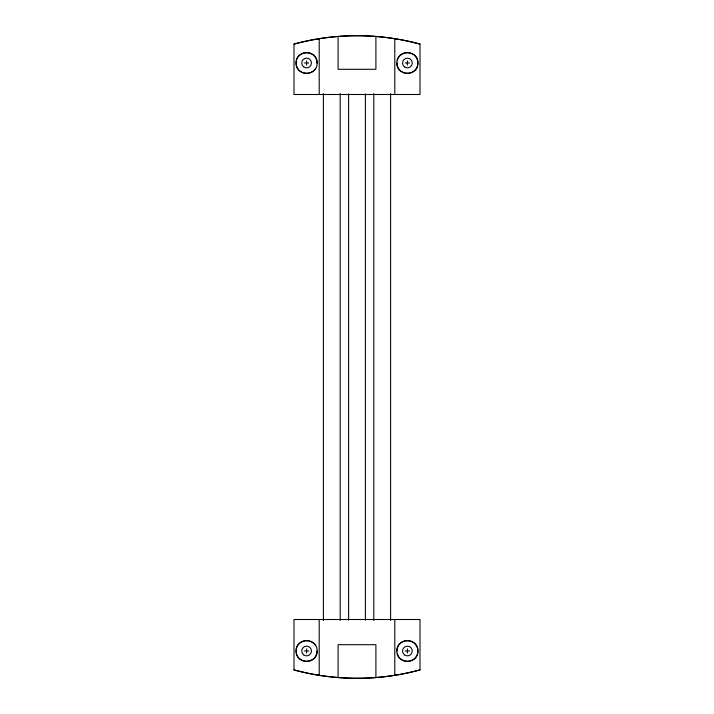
<?xml version="1.0" encoding="UTF-8"?>
<svg xmlns="http://www.w3.org/2000/svg" width="714" height="714" viewBox="0 0 714 714"><rect width="100%" height="100%" fill="white"/><g stroke="black" fill="none" stroke-linecap="round" stroke-linejoin="round"><path stroke-width="1.07" d="M317.096 650.909C317.73 664.395 295.712 664.582 296.105 651.097C295.471 637.611 317.489 637.415 317.096 650.909A10.496 10.496 0 0 1 303.093 660.896A10.496 10.496 0 0 1 298.497 644.323A10.496 10.496 0 0 1 315.65 645.67M396.904 651.097C396.27 637.611 418.288 637.415 417.895 650.909C418.529 664.395 396.511 664.582 396.904 651.097A10.496 10.496 0 0 1 411.755 641.449A10.496 10.496 0 0 1 414.218 658.986A10.496 10.496 0 0 1 397.279 653.81L397.305 653.81M317.096 63.091C317.489 76.585 295.471 76.389 296.105 62.903C295.712 49.418 317.73 49.605 317.096 63.091A10.496 10.496 0 0 0 303.093 53.104A10.496 10.496 0 0 0 298.497 69.677A10.496 10.496 0 0 0 315.65 68.33M396.904 62.903C396.511 49.418 418.529 49.605 417.895 63.091C418.288 76.585 396.27 76.389 396.904 62.903A10.496 10.496 0 0 0 411.755 72.551A10.496 10.496 0 0 0 414.218 55.014A10.496 10.496 0 0 0 397.279 60.19L397.305 60.19M293.998 44.098C335.027 32.96 378.973 32.96 420.002 44.098L420.002 94.498L293.998 94.498L293.998 44.098A240.448 240.448 0 0 1 420.002 44.098M420.002 669.902C378.973 681.04 335.027 681.04 293.998 669.902L293.998 619.502L420.002 619.502L420.002 669.902A240.448 240.448 0 0 1 293.998 669.902M304.503 63.002L308.698 63.002M405.302 63.002L409.497 63.002M304.503 650.998L308.698 650.998M405.302 650.998L409.497 650.998M407.399 60.904L407.399 65.099M407.399 648.901L407.399 653.096M394.797 38.752L394.797 94.498M394.797 619.502L394.797 675.248M390.603 93.605L390.603 620.493M375.903 36.485L375.903 69.303L338.097 69.303L338.097 36.485M375.903 677.515L375.903 644.697L338.097 644.697L338.097 677.515M373.797 93.605L373.797 620.493M365.398 93.829L365.398 620.171M348.602 93.829L348.602 620.171M340.203 93.605L340.203 620.493M323.397 93.605L323.397 620.493M319.203 38.752L319.203 94.498M319.203 619.502L319.203 675.248M306.601 60.904L306.601 65.099M306.601 648.901L306.601 653.096M303.664 66.866A4.855 4.855 0 0 0 311.411 63.617A4.855 4.855 0 0 0 304.726 58.521A4.855 4.855 0 0 0 303.664 66.866M404.463 66.866A4.855 4.855 0 0 0 412.219 63.617A4.855 4.855 0 0 0 405.525 58.521A4.855 4.855 0 0 0 404.463 66.866M303.628 654.836A4.855 4.855 0 0 0 311.411 651.65A4.855 4.855 0 0 0 304.762 646.509A4.855 4.855 0 0 0 303.628 654.836M404.427 654.836A4.855 4.855 0 0 0 412.21 651.65A4.855 4.855 0 0 0 405.561 646.509A4.855 4.855 0 0 0 404.427 654.836"/></g></svg>
